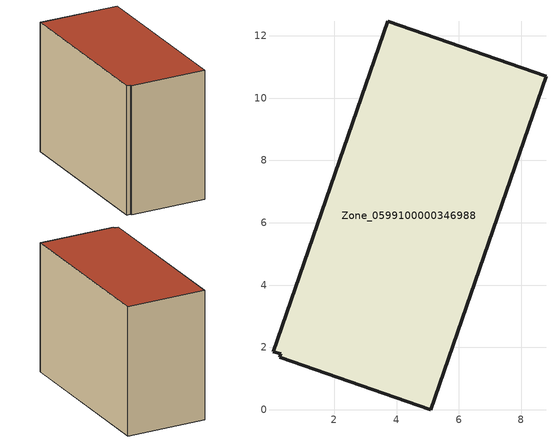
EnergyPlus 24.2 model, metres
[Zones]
Zone_0599100000346988
 floor ground (C_G): 0.28,1.8 0.04,1.87 3.72,12.47 8.8,10.7 5.09,0 0.25,1.68 z0
 wall outside (C_F): 8.8,10.7 3.72,12.47 0.04,1.87 0.28,1.8 0.25,1.68 5.09,0 8.8,10.7 z0:8.69
 roof outside (C_R): 0.04,1.87 0.28,1.8 0.25,1.68 5.09,0 8.8,10.7 3.72,12.47 z8.69
[BUILDING]
Pand.0599100000346988: North Axis=0; Terrain=City; Loads Convergence Tolerance Value=0.04; Temperature Convergence Tolerance Value=0.4; Solar Distribution=FullExterior; Maximum Number of Warmup Days=25; Minimum Number of Warmup Days=1
[Site:Location]
Rotterdam.The.Hague.AP_ZH_NLD Design_Conditions: Latitude=51.96; Longitude=4.45; Time Zone=1; Elevation=-4.5
[SITE:GROUNDTEMPERATURE:BUILDINGSURFACE]
18, 18, 18, 18, 18, 18, 18, 18, 18, 18, 18, 18
[MATERIAL] Thermal Absorptance=0.9; Solar Absorptance=0.7; Visible Absorptance=0.7
Name | Roughness | Thickness | Conductivity | Density | Specific Heat
G.TC.1992-2005 | MediumSmooth | 0.15 | 0.06 | 540 | 1210
F.TC.1992-2005 | Rough | 0.3 | 0.12 | 1920 | 840
R.TC.1992-2005 | MediumRough | 0.2 | 0.08 | 1500 | 1000
[CONSTRUCTION]
C_G: G.TC.1992-2005
C_F: F.TC.1992-2005
C_R: R.TC.1992-2005
[ZONE]
Zone_0599100000346988: Type=1; Multiplier=1; Ceiling Height=Autocalculate; Volume=Autocalculate; Floor Area=autocalculate; Part of Total Floor Area=Yes
[ZONEINFILTRATION:DESIGNFLOWRATE]
Infil_Zone_0599100000346988: Zone or ZoneList or Space or SpaceList=Zone_0599100000346988; Schedule=AlwaysOn; Design Flow Rate Calculation Method=Flow/Area; Flow Rate per Floor Area=0.0015; Constant Term Coefficient=1; Temperature Term Coefficient=0; Velocity Term Coefficient=0; Velocity Squared Term Coefficient=0
[HVACTEMPLATE:ZONE:IDEALLOADSAIRSYSTEM]
Zone_0599100000346988: Maximum Heating Supply Air Temperature=50; Minimum Cooling Supply Air Temperature=13; Maximum Heating Supply Air Humidity Ratio=0.0156; Minimum Cooling Supply Air Humidity Ratio=0.0077; Heating Limit=NoLimit; Cooling Limit=NoLimit; Dehumidification Control Type=ConstantSensibleHeatRatio; Cooling Sensible Heat Ratio=0.7; Dehumidification Setpoint=60; Humidification Control Type=None; Humidification Setpoint=30; Outdoor Air Method=None; Outdoor Air Flow Rate per Person=0.00944; Outdoor Air Flow Rate per Zone Floor Area=0; Outdoor Air Flow Rate per Zone=0; Demand Controlled Ventilation Type=None; Outdoor Air Economizer Type=NoEconomizer; Heat Recovery Type=None; Sensible Heat Recovery Effectiveness=0.7; Latent Heat Recovery Effectiveness=0.65
[ZONECONTROL:THERMOSTAT]
ThermostatControl_Zone_0599100000346988: Zone or ZoneList=Zone_0599100000346988; Control Type Schedule=DualSetpointControlType; Control 1=Thermostat_Zone_0599100000346988; Temperature Difference Between Cutout And Setpoint=0
[THERMOSTATSETPOINT:DUALSETPOINT]
Thermostat_Zone_0599100000346988: Heating Setpoint Temperature Schedule=HeatingSetpoint_Zone_0599100000346988; Cooling Setpoint Temperature Schedule=CoolingSetpoint_Zone_0599100000346988
[SCHEDULE:COMPACT]
HeatingSetpoint_Zone_0599100000346988: Through: 12/31, For: AllDays, Until: 24:00, 21
CoolingSetpoint_Zone_0599100000346988: Through: 12/31, For: AllDays, Until: 24:00, 24
DualSetpointControlType: Through: 12/31, For: AllDays, Until: 24:00, 4
AlwaysOn: Through: 12/31, For: AllDays, Until: 24:00, 1
